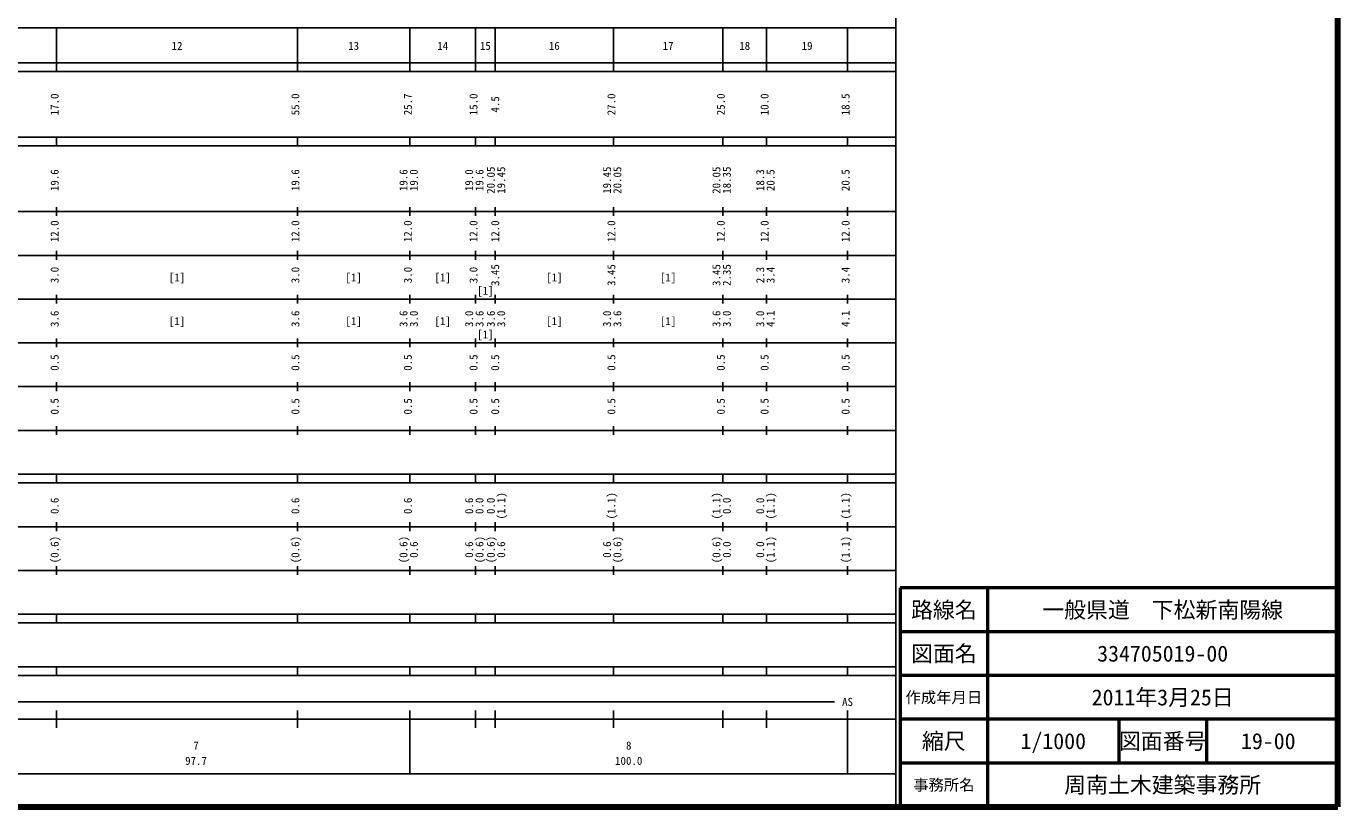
# Model space of a CAD drawing. Units: millimetres on the paper, enlarged 1000 times. Extents: x 40000 to 215591630, y -28393650 to 380000.
# Drawn here: x 380353 to 680000, y 20000 to 198357 of the extents above; entities that cross this region are included whole.
import ezdxf
from ezdxf.enums import TextEntityAlignment as Align

# ---------------------------------------------------------------- set-up
doc = ezdxf.new("R2010")
doc.units = ezdxf.units.MM
doc.header["$LTSCALE"] = 1000
for name, color, linetype, lineweight in [('M-TTL', 2, 'Continuous', 140), ('M-TTL-BAND', 7, 'Continuous', 25), ('M-TTL-FRAM', 2, 'Continuous', 50), ('M-TTL-LINE', 7, 'Continuous', 50)]:
    doc.layers.add(name, color=color, linetype=linetype, lineweight=lineweight)
doc.layers.add('M-TTL-TXT', color=7, linetype='Continuous')
doc.styles.add('ＭＳ ゴシック', font='')
doc.styles.get('ＭＳ ゴシック').set_extended_font_data('MS Gothic')

msp = doc.modelspace()

# ---------------------------------------------------------------- linework, layer by layer
at = {"layer": 'M-TTL'}
for p, q in [((680000, 20000), (680000, 380000)), ((40000, 20000), (680000, 20000))]:
    msp.add_line(p, q, dxfattribs=at)
at = {"layer": 'M-TTL-BAND'}
for p, q in [((579000, 20000), (579000, 370000)), ((68000, 198000), (579000, 198000)), ((387300, 188000), (387300, 198000)), ((442300, 188000), (442300, 198000)), ((468000, 188000), (468000, 198000)), ((483000, 188000), (483000, 198000)), ((487500, 188000), (487500, 198000)), ((514500, 188000), (514500, 198000)), ((539500, 188000), (539500, 198000)), ((549500, 188000), (549500, 198000)), ((568000, 188000), (568000, 198000)), ((40000, 190000), (579000, 190000)), ((40000, 188000), (579000, 188000)), ((40000, 173000), (579000, 173000)), ((40000, 171000), (579000, 171000)), ((387300, 171000), (387300, 173000)), ((442300, 171000), (442300, 173000)), ((468000, 171000), (468000, 173000)), ((483000, 171000), (483000, 173000)), ((487500, 171000), (487500, 173000)), ((514500, 171000), (514500, 173000)), ((539500, 171000), (539500, 173000)), ((549500, 171000), (549500, 173000)), ((568000, 171000), (568000, 173000)), ((40000, 156000), (579000, 156000)), ((387300, 155000), (387300, 157000)), ((442300, 155000), (442300, 157000)), ((468000, 155000), (468000, 157000)), ((483000, 155000), (483000, 157000)), ((487500, 155000), (487500, 157000)), ((514500, 155000), (514500, 157000)), ((539500, 155000), (539500, 157000)), ((549500, 155000), (549500, 157000)), ((568000, 155000), (568000, 157000)), ((387300, 145000), (387300, 147000)), ((442300, 145000), (442300, 147000)), ((468000, 145000), (468000, 147000)), ((483000, 145000), (483000, 147000)), ((487500, 145000), (487500, 147000)), ((514500, 145000), (514500, 147000)), ((539500, 145000), (539500, 147000)), ((549500, 145000), (549500, 147000)), ((568000, 145000), (568000, 147000)), ((46000, 146000), (579000, 146000)), ((52000, 136000), (579000, 136000)), ((387300, 135000), (387300, 137000)), ((442300, 135000), (442300, 137000)), ((468000, 135000), (468000, 137000)), ((483000, 135000), (483000, 137000)), ((487500, 135000), (487500, 137000)), ((514500, 135000), (514500, 137000)), ((539500, 135000), (539500, 137000)), ((549500, 135000), (549500, 137000)), ((568000, 135000), (568000, 137000)), ((46000, 126000), (579000, 126000)), ((387300, 125000), (387300, 127000)), ((442300, 125000), (442300, 127000)), ((468000, 125000), (468000, 127000)), ((483000, 125000), (483000, 127000)), ((487500, 125000), (487500, 127000)), ((514500, 125000), (514500, 127000)), ((539500, 125000), (539500, 127000)), ((549500, 125000), (549500, 127000)), ((568000, 125000), (568000, 127000)), ((387300, 115000), (387300, 117000)), ((442300, 115000), (442300, 117000)), ((468000, 115000), (468000, 117000)), ((483000, 115000), (483000, 117000)), ((487500, 115000), (487500, 117000)), ((514500, 115000), (514500, 117000)), ((539500, 115000), (539500, 117000)), ((549500, 115000), (549500, 117000)), ((568000, 115000), (568000, 117000)), ((52000, 116000), (579000, 116000)), ((46000, 106000), (579000, 106000)), ((387300, 105000), (387300, 107000)), ((442300, 105000), (442300, 107000)), ((468000, 105000), (468000, 107000)), ((483000, 105000), (483000, 107000)), ((487500, 105000), (487500, 107000)), ((514500, 105000), (514500, 107000)), ((539500, 105000), (539500, 107000)), ((549500, 105000), (549500, 107000)), ((568000, 105000), (568000, 107000)), ((40000, 96000), (579000, 96000)), ((387300, 94000), (387300, 96000)), ((442300, 94000), (442300, 96000)), ((468000, 94000), (468000, 96000)), ((483000, 94000), (483000, 96000)), ((487500, 94000), (487500, 96000)), ((514500, 94000), (514500, 96000)), ((539500, 94000), (539500, 96000)), ((549500, 94000), (549500, 96000)), ((568000, 94000), (568000, 96000)), ((40000, 94000), (579000, 94000)), ((49000, 84000), (579000, 84000)), ((387300, 83000), (387300, 85000)), ((442300, 83000), (442300, 85000)), ((468000, 83000), (468000, 85000)), ((483000, 83000), (483000, 85000)), ((487500, 83000), (487500, 85000)), ((514500, 83000), (514500, 85000)), ((539500, 83000), (539500, 85000)), ((549500, 83000), (549500, 85000)), ((568000, 83000), (568000, 85000)), ((387300, 73000), (387300, 75000)), ((442300, 73000), (442300, 75000)), ((468000, 73000), (468000, 75000)), ((483000, 73000), (483000, 75000)), ((487500, 73000), (487500, 75000)), ((514500, 73000), (514500, 75000)), ((539500, 73000), (539500, 75000)), ((549500, 73000), (549500, 75000)), ((568000, 73000), (568000, 75000)), ((40000, 74000), (579000, 74000)), ((40000, 64000), (579000, 64000)), ((387300, 62000), (387300, 64000)), ((442300, 62000), (442300, 64000)), ((468000, 62000), (468000, 64000)), ((483000, 62000), (483000, 64000)), ((487500, 62000), (487500, 64000)), ((514500, 62000), (514500, 64000)), ((539500, 62000), (539500, 64000)), ((549500, 62000), (549500, 64000)), ((568000, 62000), (568000, 64000)), ((40000, 62000), (579000, 62000)), ((40000, 52000), (579000, 52000)), ((387300, 50000), (387300, 52000)), ((442300, 50000), (442300, 52000)), ((468000, 50000), (468000, 52000)), ((483000, 50000), (483000, 52000)), ((487500, 50000), (487500, 52000)), ((514500, 50000), (514500, 52000)), ((539500, 50000), (539500, 52000)), ((549500, 50000), (549500, 52000)), ((568000, 50000), (568000, 52000)), ((40000, 50000), (579000, 50000)), ((71000, 44000), (565000, 44000)), ((387300, 38000), (387300, 42000)), ((442300, 38000), (442300, 42000)), ((468000, 27500), (468000, 42000)), ((483000, 38000), (483000, 42000)), ((487500, 38000), (487500, 42000)), ((514500, 38000), (514500, 42000)), ((539500, 38000), (539500, 42000)), ((549500, 38000), (549500, 42000)), ((568000, 27500), (568000, 42000)), ((40000, 40000), (579000, 40000)), ((68000, 27500), (579000, 27500))]:
    msp.add_line(p, q, dxfattribs=at)
at = {"layer": 'M-TTL-FRAM'}
for p, q in [((680000, 70000), (580000, 70000)), ((580000, 70000), (580000, 20000))]:
    msp.add_line(p, q, dxfattribs=at)
at = {"layer": 'M-TTL-LINE'}
for p, q in [((600000, 70000), (600000, 20000)), ((680000, 60000), (580000, 60000)), ((680000, 50000), (580000, 50000)), ((680000, 40000), (580000, 40000)), ((630000, 40000), (630000, 30000)), ((650000, 40000), (650000, 30000)), ((680000, 30000), (580000, 30000))]:
    msp.add_line(p, q, dxfattribs=at)

# ---------------------------------------------------------------- texts
at = {"layer": 'M-TTL-BAND', "style": 'ＭＳ ゴシック'}
for s, p in [('12', (414800, 192405)), ('13', (455150, 192405)), ('14', (475500, 192405)), ('15', (485250, 192405)), ('16', (501000, 192405)), ('17', (527000, 192405)), ('18', (544500, 192405)), ('19', (558750, 192405)), ('[1]', (414800, 139500)), ('[1]', (455150, 139500)), ('[1]', (475500, 139500)), ('[1]', (501000, 139500)), ('[1]', (527000, 139500)), ('[1]', (485250, 136462)), ('[1]', (414800, 129500)), ('[1]', (455150, 129500)), ('[1]', (475500, 129500)), ('[1]', (501000, 129500)), ('[1]', (527000, 129500)), ('[1]', (485250, 126462)), ('AS', (568000, 42500)), ('7', (419150, 32523)), ('8', (518000, 32523)), ('97.7', (419150, 29033)), ('100.0', (518000, 29033))]:
    msp.add_text(s, height=1833, dxfattribs=at).set_placement(p, align=Align.BOTTOM_CENTER)
for s, p in [('17.0', (388300, 180500)), ('55.0', (443300, 180500)), ('25.7', (469000, 180500)), ('15.0', (484000, 180500)), ('27.0', (515500, 180500)), ('25.0', (540500, 180500)), ('10.0', (550500, 180500)), ('18.5', (569000, 180500)), ('4.5', (488956, 180500)), ('19.6', (388300, 163174)), ('19.6', (443300, 163174)), ('19.6', (468000, 163174)), ('19.0', (470370, 163174)), ('19.0', (483000, 163174)), ('19.6', (485370, 163174)), ('20.05', (487956, 163174)), ('19.45', (490326, 163174)), ('19.45', (514500, 163174)), ('20.05', (516870, 163174)), ('20.05', (539500, 163174)), ('18.35', (541870, 163174)), ('18.3', (549500, 163174)), ('20.5', (551870, 163174)), ('20.5', (569000, 163174)), ('12.0', (388300, 151500)), ('12.0', (443300, 151500)), ('12.0', (469000, 151500)), ('12.0', (484000, 151500)), ('12.0', (488956, 151500)), ('12.0', (515500, 151500)), ('12.0', (540500, 151500)), ('12.0', (550500, 151500)), ('12.0', (569000, 151500)), ('3.45', (488956, 141500)), ('3.45', (515500, 141500)), ('3.45', (539500, 141500)), ('2.35', (541870, 141500)), ('3.0', (388300, 141500)), ('3.0', (443300, 141500)), ('3.0', (469000, 141500)), ('3.0', (484000, 141500)), ('2.3', (549500, 141500)), ('3.4', (551870, 141500)), ('3.4', (569000, 141500)), ('3.6', (388300, 131500)), ('3.6', (443300, 131500)), ('3.6', (468000, 131500)), ('3.0', (470370, 131500)), ('3.0', (483000, 131500)), ('3.6', (485370, 131500)), ('3.6', (487956, 131500)), ('3.0', (490326, 131500)), ('3.0', (514500, 131500)), ('3.6', (516870, 131500)), ('3.6', (539500, 131500)), ('3.0', (541870, 131500)), ('3.0', (549500, 131500)), ('4.1', (551870, 131500)), ('4.1', (569000, 131500)), ('0.5', (388300, 121500)), ('0.5', (443300, 121500)), ('0.5', (469000, 121500)), ('0.5', (484000, 121500)), ('0.5', (488956, 121500)), ('0.5', (515500, 121500)), ('0.5', (540500, 121500)), ('0.5', (550500, 121500)), ('0.5', (569000, 121500)), ('0.5', (388300, 111500)), ('0.5', (443300, 111500)), ('0.5', (469000, 111500)), ('0.5', (484000, 111500)), ('0.5', (488956, 111500)), ('0.5', (515500, 111500)), ('0.5', (540500, 111500)), ('0.5', (550500, 111500)), ('0.5', (569000, 111500)), ('0.6', (388300, 88764)), ('0.6', (443300, 88764)), ('0.6', (469000, 88764)), ('0.6', (483000, 88764)), ('0.0', (485370, 88764)), ('0.0', (487956, 88764)), ('(1.1)', (490326, 88764)), ('(1.1)', (515500, 88764)), ('(1.1)', (539500, 88764)), ('0.0', (541870, 88764)), ('0.0', (549500, 88764)), ('(1.1)', (551870, 88764)), ('(1.1)', (569000, 88764)), ('(0.6)', (388300, 78764)), ('(0.6)', (443300, 78764)), ('(0.6)', (468000, 78764)), ('(0.6)', (485370, 78764)), ('(0.6)', (487956, 78764)), ('(0.6)', (516870, 78764)), ('(0.6)', (539500, 78764)), ('(1.1)', (551870, 78764)), ('(1.1)', (569000, 78764)), ('0.6', (470370, 78764)), ('0.6', (483000, 78764)), ('0.6', (490326, 78764)), ('0.6', (514500, 78764)), ('0.0', (541870, 78764)), ('0.0', (549500, 78764))]:
    msp.add_text(s, height=1833, rotation=90, dxfattribs=at).set_placement(p, align=Align.BOTTOM_CENTER)
at = {"layer": 'M-TTL-TXT', "style": 'ＭＳ ゴシック'}
for s, height, p in [('路線名', 3666, (590000, 65000)), ('路線名', 3666, (590000, 65000)), ('一般県道\u3000下松新南陽線', 3666, (640000, 65000)), ('図面名', 3666, (590000, 55000)), ('図面名', 3666, (590000, 55000)), ('334705019-00', 3666, (640000, 55000)), ('作成年月日', 2566, (590000, 45000)), ('作成年月日', 2566, (590000, 45000)), ('2011年3月25日', 3666, (640000, 45000)), ('縮尺', 3666, (590000, 35000)), ('縮尺', 3666, (590000, 35000)), ('1/1000', 3666, (615000, 35000)), ('図面番号', 3666, (640000, 35000)), ('図面番号', 3666, (640000, 35000)), ('19-00', 3666, (664125, 35000)), ('周南土木建築事務所', 3666, (640000, 25000)), ('事務所名', 2566, (590000, 25000)), ('事務所名', 2566, (590000, 25000))]:
    msp.add_text(s, height=height, dxfattribs=at).set_placement(p, align=Align.MIDDLE_CENTER)

doc.saveas('drawing.dxf')
